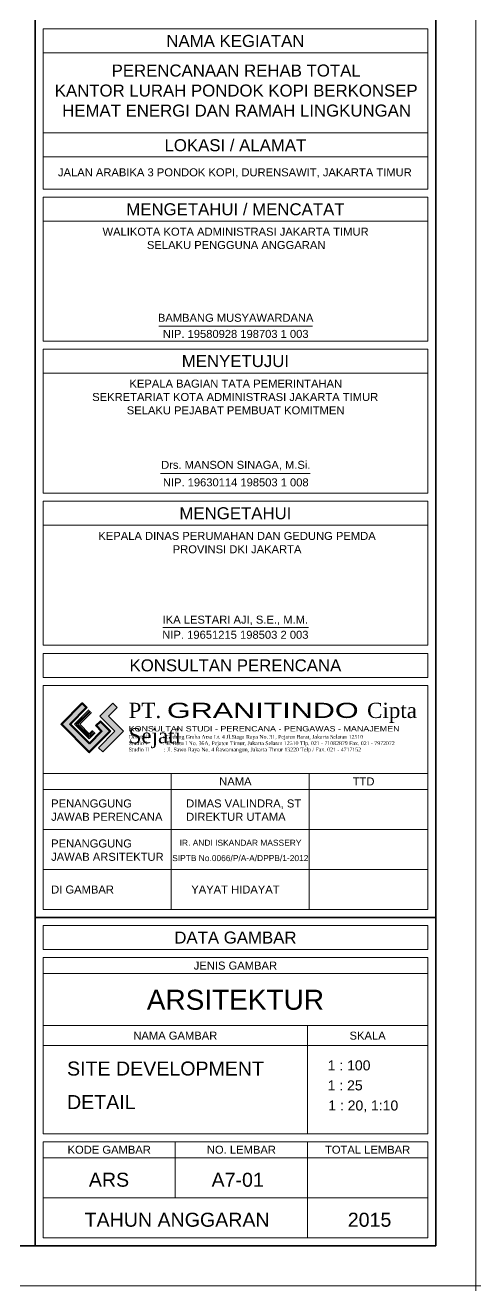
# Model space of a CAD drawing. Header units: millimetres. Extents: x -11 to 1625, y -267 to 195.
# Drawn here: x 899.97 to 911.21, y 118 to 149.49 of the extents above; entities that cross this region are included whole.
import ezdxf
from ezdxf.enums import TextEntityAlignment as Align

# ---------------------------------------------------------------- set-up
doc = ezdxf.new("R2010")
doc.units = ezdxf.units.MM
for name, color, linetype, lineweight in [('GRS KOP', 1, 'Continuous', 35), ('kop', 7, 'Continuous', 20), ('logo', 7, 'Continuous', 50), ('TEXT KETERANGAN', 7, 'Continuous', 9)]:
    doc.layers.add(name, color=color, linetype=linetype, lineweight=lineweight)
doc.styles.add('BARU', font='complex.shx')
doc.styles.get("Standard").update_dxf_attribs({"font": 'ARIALUNI.TTF'})

# ---------------------------------------------------------------- blocks, each defined once
blk = doc.blocks.new('logo granitindo baru')
at = {"layer": 'logo'}
for points in [[(1.03, 1.463), (0.916, 1.574), (0.366, 1.024), (1.1, 0.289), (1.652, 0.843), (1.392, 1.098), (1.281, 0.987), (1.423, 0.84), (1.102, 0.519), (0.594, 1.025)], [(1.721, 1.576), (1.381, 1.236), (1.771, 0.842), (1.341, 0.407), (1.454, 0.294), (2.001, 0.844), (1.609, 1.237), (1.835, 1.464)]]:
    blk.add_hatch(color=8, dxfattribs=at).paths.add_polyline_path(points)
blk.add_lwpolyline([(1.03, 1.463), (0.916, 1.574), (0.366, 1.024), (1.1, 0.289), (1.652, 0.843), (1.392, 1.098), (1.281, 0.987), (1.423, 0.84), (1.102, 0.519), (0.594, 1.025), (1.03, 1.463), (0.916, 1.574)], dxfattribs=at)
at = {"layer": 'logo', "lineweight": 13}
for points in [[(1.089, 1.403), (0.713, 1.026), (1.101, 0.638), (1.258, 0.794)], [(1.112, 1.38), (0.759, 1.026), (1.101, 0.683), (1.235, 0.817)], [(1.134, 1.357), (0.803, 1.026), (1.101, 0.728), (1.213, 0.839)], [(1.157, 1.334), (0.85, 1.026), (1.101, 0.775), (1.189, 0.863)]]:
    blk.add_lwpolyline(points, dxfattribs=at)
at = {"layer": 'logo', "lineweight": 0}
blk.add_lwpolyline([(1.721, 1.576), (1.381, 1.236), (1.771, 0.842), (1.341, 0.407), (1.454, 0.294), (2.001, 0.844), (1.609, 1.237), (1.835, 1.464), (1.721, 1.576)], dxfattribs=at)
at = {"layer": 'logo', "insert": (2.134, 1.589), "char_height": 0.4, "width": 7.66452, "attachment_point": 1}
blk.add_mtext('{\\fTimes New Roman|b0|i0|c0|p18;PT. \\fCityBlueprint|b0|i0|c2|p2;\\W1.5;GRANITINDO \\fTimes New Roman|b0|i0|c0|p18;\\W1;Cipta Sejati}', dxfattribs=at)
at = {"layer": 'logo', "insert": (2.134, 0.975), "char_height": 0.1, "attachment_point": 1}
blk.add_mtext_dynamic_manual_height_columns('{\\f@Arial Unicode MS|b0|i0|c0|p34;\\H1.4x;\\W1.2;KONSULTAN STUDI - PERENCANA - PENGAWAS - MANAJEMEN\\fTimes New Roman|b0|i0|c0|p18;\\P\\pt0.9;\\H0.71429x;\\W1;Domisili ^I: Gedung Graha Arsa Lt. 4 Jl.Siaga Raya No. 31, Pejaten Barat, Jakarta Selatan 12510\\PStudio I ^I: Jl. Batu I No. 36A, Pejaten Timur, Jakarta Selatan 12510 Tlp. 021 - 71082879 Fax. 021 - 7972072\\PStudio II          : Jl. Sawo Raya No. 4 Rawamangun, Jakarta Timur 13220 Telp / Fax. 021 - 4717152}', width=9.56937, gutter_width=0, heights=[1.67], dxfattribs=at)
blk = doc.blocks.new('kop')
at = {"layer": 'GRS KOP'}
for p, q in [((73, 1), (73, 54)), ((83, 1), (83, 54)), ((73, 9.2), (83, 9.2))]:
    blk.add_line(p, q, dxfattribs=at)
blk.add_lwpolyline([(1, 54), (83, 54), (83, 1), (1, 1)], close=True, dxfattribs=at)
at = {"layer": 'kop', "color": 7}
for p, q in [((84, 55), (0, 55)), ((0, 55), (0, 0)), ((84, 55), (84, 0)), ((84, 55), (84, 0)), ((0, 0), (84, 0))]:
    blk.add_line(p, q, dxfattribs=at)
at = {"layer": 'kop'}
for p, q in [((73.2, 27.4), (73.2, 31.4)), ((82.8, 31.4), (73.2, 31.4)), ((82.8, 27.4), (82.8, 31.4)), ((82.8, 30.8), (73.2, 30.8)), ((82.8, 28.8), (73.2, 28.8)), ((82.8, 28.2), (73.2, 28.2)), ((82.8, 27.4), (73.2, 27.4)), ((73.2, 23.6), (73.2, 27.2)), ((82.8, 27.2), (73.2, 27.2)), ((82.8, 23.6), (82.8, 27.2)), ((82.8, 26.6), (73.2, 26.6)), ((76.089, 23.976), (79.928, 23.976)), ((82.8, 23.6), (73.2, 23.6)), ((73.2, 19.8), (73.2, 23.4)), ((82.8, 23.4), (73.2, 23.4)), ((82.8, 19.8), (82.8, 23.4)), ((82.8, 22.8), (73.2, 22.8)), ((76.127, 20.296), (79.863, 20.296)), ((82.8, 19.8), (73.2, 19.8)), ((73.2, 16), (73.2, 19.6)), ((82.8, 19.6), (73.2, 19.6)), ((82.8, 16), (82.8, 19.6)), ((82.8, 19), (73.2, 19)), ((82.8, 16), (73.2, 16)), ((73.2, 9.4), (73.2, 15)), ((82.8, 15), (73.2, 15)), ((82.8, 9.4), (82.8, 15)), ((82.8, 12.8), (73.2, 12.8)), ((76.4, 9.4), (76.4, 12.8)), ((79.842, 9.4), (79.842, 12.8)), ((82.8, 12.4), (73.2, 12.4)), ((73.2, 12.4), (73.2, 11.4)), ((82.8, 11.4), (73.2, 11.4)), ((82.8, 10.4), (73.2, 10.4)), ((82.8, 9.4), (73.2, 9.4)), ((73.2, 7.8), (82.8, 7.8)), ((73.2, 6.5), (82.8, 6.5)), ((79.8, 3.8), (79.8, 6.5)), ((73.2, 6), (82.8, 6)), ((76.5, 2.2), (76.5, 3.6)), ((79.8, 1.2), (79.8, 3.6)), ((73.2, 3.2), (82.8, 3.2)), ((73.2, 2.2), (82.8, 2.2))]:
    blk.add_line(p, q, dxfattribs=at)
blk.add_lwpolyline([(76.189, 16.449), (79.826, 16.449)], dxfattribs=at)
for points in [[(73.2, 15.2), (82.8, 15.2), (82.8, 15.8), (73.2, 15.8)], [(73.2, 8.4), (82.8, 8.4), (82.8, 9), (73.2, 9)], [(73.2, 3.8), (82.8, 3.8), (82.8, 8.2), (73.2, 8.2)], [(73.2, 1.2), (82.8, 1.2), (82.8, 3.6), (73.2, 3.6)]]:
    blk.add_lwpolyline(points, close=True, dxfattribs=at)
at = {"xscale": 0.9500000000000455, "yscale": 0.9500000000000455, "zscale": 0.9500000000000455}
blk.add_blockref('logo granitindo baru', (73.307, 13.056), dxfattribs=at)
at = {"layer": 'kop'}
for s, height, p in [('NAMA KEGIATAN', 0.3, (78, 31.1)), ('LOKASI / ALAMAT', 0.3, (78, 28.5)), ('JALAN ARABIKA 3 PONDOK KOPI, DURENSAWIT, JAKARTA TIMUR', 0.2, (77.986, 27.8)), ('MENGETAHUI / MENCATAT', 0.3, (78, 26.9)), ('BAMBANG MUSYAWARDANA', 0.19926, (78.007, 24.183)), ('NIP. 19580928 198703 1 003', 0.19926, (78.007, 23.78)), ('MENYETUJUI', 0.3, (78, 23.1)), ('Drs. MANSON SINAGA, M.Si.', 0.19926, (78.009, 20.496)), ('NIP. 19630114 198503 1 008', 0.19926, (78.009, 20.071)), ('MENGETAHUI', 0.3, (78, 19.3)), ('IKA LESTARI AJI, S.E., M.M.', 0.2, (77.999, 16.625)), ('NIP. 19651215 198503 2 003', 0.2, (77.999, 16.264)), ('KONSULTAN PERENCANA', 0.3, (78, 15.5)), ('NAMA', 0.2, (78, 12.6)), ('TTD', 0.2, (81.2, 12.6)), ('DATA GAMBAR', 0.3, (78, 8.7)), ('JENIS GAMBAR', 0.2, (78, 8)), ('ARSITEKTUR', 0.5, (78, 7.146)), ('NAMA GAMBAR', 0.2, (76.5, 6.25)), ('SKALA', 0.2, (81.3, 6.25)), ('KODE GAMBAR', 0.2, (74.85, 3.4)), ('NO. LEMBAR', 0.2, (78.15, 3.4)), ('TOTAL LEMBAR', 0.2, (81.3, 3.4)), ('ARS', 0.35, (74.844, 2.65)), ('TAHUN ANGGARAN', 0.35, (76.545, 1.65)), ('2015', 0.35, (81.349, 1.65))]:
    blk.add_text(s, height=height, dxfattribs=at).set_placement(p, align=Align.MIDDLE)
blk.add_text('SIPTB No.0066/P/A-A/DPPB/1-2012', height=0.15, dxfattribs=at).set_placement((78.122, 10.609), align=Align.CENTER)
at = {"layer": 'kop', "insert": (73.464, 30.51), "char_height": 0.3, "attachment_point": 1}
blk.add_mtext_dynamic_manual_height_columns('\\pi1.446;PERENCANAAN REHAB TOTAL \\P\\pi0.026798;KANTOR LURAH PONDOK KOPI BERKONSEP \\P\\pi0.21087;HEMAT ENERGI DAN RAMAH LINGKUNGAN', width=9.06362, gutter_width=1.5, heights=[0], dxfattribs=at)
at = {"layer": 'kop', "char_height": 0.2, "attachment_point": 1, "style": 'BARU'}
for s, width, insert in [('\\pi0.65609;{\\fArial|b0|i0|c0|p34;WALIKOTA KOTA ADMINISTRASI JAKARTA TIMUR\\P\\pi1.7645;SELAKU PENGGUNA ANGGARAN}', 7.94943, (74.027, 26.434)), ('\\pi1.5072;{\\fArial|b0|i0|c0|p34;KEPALA BAGIAN TATA PEMERINTAHAN\\P\\pi0.57794;SEKRETARIAT KOTA ADMINISTRASI JAKARTA TIMUR\\P\\pi1.4412;SELAKU PEJABAT PEMBUAT KOMITMEN}', 8.28085, (73.847, 22.638)), ('\\pi1.1521;{\\fArial|b0|i0|c0|p34;KEPALA DINAS PERUMAHAN DAN GEDUNG PEMDA\\P\\pi3.0079;PROVINSI DKI JAKARTA}', 9.20836, (73.427, 18.833))]:
    blk.add_mtext_dynamic_manual_height_columns(s, width=width, gutter_width=1.5, heights=[0], dxfattribs=dict(at, insert=insert))
at = {"layer": 'kop', "attachment_point": 1}
for s, insert, char_height, width in [('PENANGGUNG\\PJAWAB PERENCANA', (73.4, 12.15), 0.2, 8.33062), ('DIMAS VALINDRA, ST\\PDIREKTUR UTAMA', (76.77, 12.15), 0.2, 8.16499), ('PENANGGUNG\\PJAWAB ARSITEKTUR', (73.4, 11.15), 0.2, 8.79211), ('IR. ANDI ISKANDAR MASSERY', (76.609, 11.143), 0.15, 4.04264), ('DI GAMBAR', (73.4, 10), 0.2, 7.59768)]:
    blk.add_mtext(s, dxfattribs=dict(at, insert=insert, char_height=char_height, width=width))
at = {"layer": 'kop', "style": 'BARU', "flags": 4}
for p, height in [((73.8, 5.4), 0.35), ((80.303, 5.382), 0.25), ((73.8, 4.9), 0.35), ((80.303, 4.882), 0.25), ((73.8, 4.4), 0.35), ((80.303, 4.382), 0.25)]:
    blk.add_attdef('-', p, '', height=height, dxfattribs=at)
at = {"layer": 'kop', "flags": 4}
for tag, p in [('AR-00', (78.057, 2.648)), ('00', (81.238, 2.647))]:
    blk.add_attdef(tag, text='', height=0.35, dxfattribs=at).set_placement(p, align=Align.MIDDLE)

msp = doc.modelspace()

# ---------------------------------------------------------------- block references
at = {"layer": 'kop'}
for p in [(911.2141622, 118.0000005), (911.2141622, 63.0000005)]:
    msp.add_blockref('kop', p, dxfattribs=at)
at = {"layer": 'TEXT KETERANGAN'}
ref = msp.add_blockref('kop', (827.2141618, 118), dxfattribs=at)
ref.add_attrib('-', 'SITE DEVELOPMENT', (901.0112336, 123.2525005), dxfattribs={"layer": 'kop', "height": 0.35, "flags": 4})
ref.add_attrib('-', 'DETAIL ', (901.0112336, 122.4140149), dxfattribs={"layer": 'kop', "height": 0.35, "flags": 4})
ref.add_attrib('-', ' 1 : 20, 1:10', (907.4347192, 122.3791348), dxfattribs={"layer": 'kop', "height": 0.25, "flags": 4})
ref.add_attrib('-', '1 : 25', (907.5176455, 122.8815601), dxfattribs={"layer": 'kop', "height": 0.25, "flags": 4})
ref.add_attrib('-', '1 : 100', (907.5176455, 123.3815601), dxfattribs={"layer": 'kop', "height": 0.25, "flags": 4})
ref.add_attrib('AR-00', 'A7-01', dxfattribs={"layer": 'kop', "height": 0.34997405, "flags": 4}).set_placement((905.2711174, 120.6476987), align=Align.MIDDLE)
ref.add_attrib('-', 'YAYAT HIDAYAT', dxfattribs={"layer": 'kop', "height": 0.2}).set_placement((905.2141618, 127.9), align=Align.MIDDLE)

doc.saveas('drawing.dxf')
